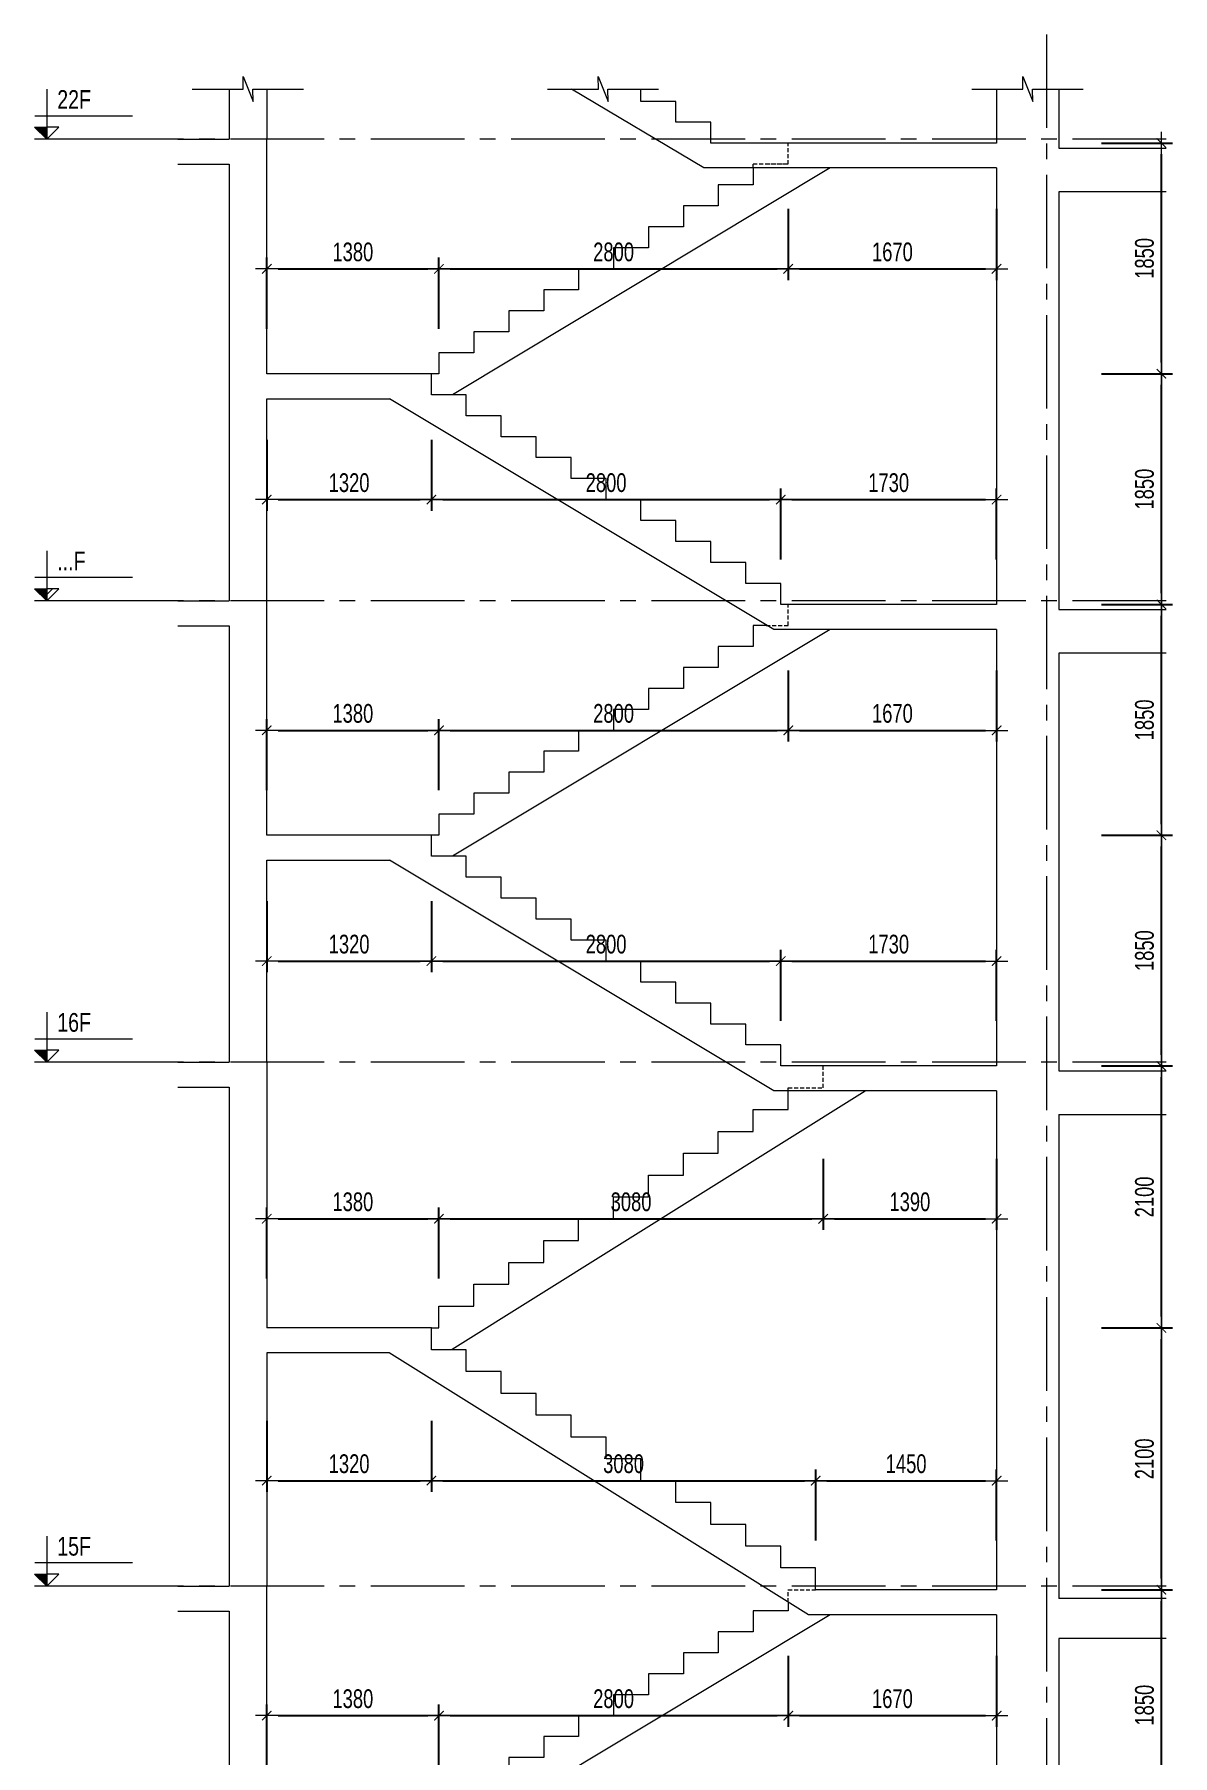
# Model space of a CAD drawing. Header units: millimetres. Extents: x -179076 to 100718, y -27473 to 38481.
# Drawn here: x 64319 to 73442, y -10800 to 3000 of the extents above; entities that cross this region are included whole.
import ezdxf

# ---------------------------------------------------------------- set-up
doc = ezdxf.new("R2010")
doc.units = ezdxf.units.MM
doc.linetypes.add('CENTER2', pattern=[1.125, 0.75, -0.125, 0.125, -0.125])
doc.linetypes.add('HIDDEN2', pattern=[4.7625, 3.175, -1.5875])
doc.layers.get('Defpoints').update_dxf_attribs({"color": 151, "lineweight": 9})
for name, color, linetype, lineweight in [('NDC_S_ANNO', 7, 'Continuous', 20), ('NDC_S_AXIS', 5, 'CENTER2', 13), ('NDC_S_CONTINUOUS', 3, 'Continuous', 20), ('NDC_S_DIM', 1, 'Continuous', 15), ('NDC_S_HIDDEN', 8, 'HIDDEN2', 13), ('NDC_S_SLAB', 2, 'Continuous', 20), ('NDC_S_SYMBOL', 1, 'Continuous', 15), ('NDC_S_TEXT SYMBOL', 7, 'Continuous', 20), ('NDC_S_VN TEXT', 7, 'Continuous', 20)]:
    doc.layers.add(name, color=color, linetype=linetype, lineweight=lineweight)
doc.styles.add('NDC_ANNO', font='', dxfattribs={"width": 0.8})
doc.styles.add('NDC_DIM', font='', dxfattribs={"width": 0.75})
doc.styles.get('NDC_ANNO').set_extended_font_data('Dotum')
doc.styles.get('NDC_DIM').set_extended_font_data('Dotum')
doc.dimstyles.new('NDC_dim_60', dxfattribs={"dimscale": 60, "dimtxt": 2.5, "dimasz": 1.5, "dimexe": 1.5, "dimexo": 2.5, "dimgap": 1, "dimtad": 1, "dimdec": 0, "dimzin": 0, "dimdsep": 46, "dimtxsty": 'NDC_DIM', "dimblk": 'DIMMARK', "dimcen": 0.09, "dimdle": 1.2, "dimclrd": 1, "dimclre": 1, "dimclrt": 3, "dimadec": 0, "dimazin": 0, "dimtfac": 1, "dimtdec": 0, "dimtix": 1, "dimtofl": 0, "dimtmove": 0, "dimatfit": 3, "dimfxl": 8, "dimfxlon": 1, "dimtolj": 1, "dimtzin": 0, "dimarcsym": 0})

# ---------------------------------------------------------------- blocks, each defined once
blk = doc.blocks.new('kata_block_CT')
at = {"layer": 'NDC_S_ANNO'}
blk.add_hatch(color=3, dxfattribs=at).paths.add_polyline_path([(0, 1.6), (-1.61, 1.6), (0, 0)])
at = {"layer": 'NDC_S_ANNO', "ltscale": 50}
h = blk.add_hatch(dxfattribs=at)
h.set_pattern_fill('ANSI31', color=256, scale=1.406, style=0)
h.paths.add_polyline_path([(0, 1.6), (0, 0), (1.61, 1.6)])
for p, q in [((-1.59, 3.14), (11.47, 3.14)), ((11.56, 0), (-1.64, 0))]:
    blk.add_line(p, q, dxfattribs=at)
for points in [[(0, 6.69), (0, 0)], [(0, 0), (-1.61, 1.6), (0, 1.6)], [(0, 0), (1.61, 1.6), (0, 1.6)]]:
    blk.add_lwpolyline(points, dxfattribs=at)
at = {"layer": 'NDC_S_ANNO', "color": 8, "ltscale": 50}
blk.add_lwpolyline([(0, 0), (-1.61, 1.6), (0, 1.6)], dxfattribs=at)
at = {"layer": 'NDC_S_TEXT SYMBOL', "color": 3, "style": 'NDC_ANNO', "width": 0.8}
blk.add_attdef('CT', (1.41, 4.07), '', height=2.5, dxfattribs=at)
blk = doc.blocks.new('DIMMARK')
at = {"layer": 'NDC_S_DIM', "color": 1}
blk.add_line((-1.5, 0), (1, 0), dxfattribs=at)
at = {"layer": 'NDC_S_DIM', "color": 2, "const_width": 0.1}
blk.add_lwpolyline([(-0.42, -0.42), (0.42, 0.42)], dxfattribs=at)
blk = doc.blocks.new('*D321')
at = {"layer": 'Defpoints', "color": 0, "transparency": 16777216}
for p in [(67561, -10480), (66181, -11321), (67561, -11321)]:
    blk.add_point(p, dxfattribs=at)
at = {"layer": 'NDC_S_DIM', "color": 1, "lineweight": -2, "transparency": 16777216}
for p, q in [((66181, -10960), (66181, -10390)), ((66271, -10480), (67471, -10480)), ((67561, -10960), (67561, -10390))]:
    blk.add_line(p, q, dxfattribs=at)
at = {"layer": 'NDC_S_DIM', "color": 1, "lineweight": -2, "transparency": 16777216, "xscale": 90, "yscale": 90, "zscale": 90, "rotation": 180}
blk.add_blockref('DIMMARK', (66181, -10480), dxfattribs=at)
at = {"layer": 'NDC_S_DIM', "color": 1, "lineweight": -2, "transparency": 16777216, "xscale": 90, "yscale": 90, "zscale": 90}
blk.add_blockref('DIMMARK', (67561, -10480), dxfattribs=at)
at = {"layer": 'NDC_S_DIM', "color": 3, "transparency": 16777216, "insert": (66871, -10345), "char_height": 150, "attachment_point": 5, "style": 'NDC_DIM'}
blk.add_mtext('\\A1;1380', dxfattribs=at)
blk = doc.blocks.new('*D322')
at = {"layer": 'Defpoints', "color": 0, "transparency": 16777216}
for p in [(70361, -9639), (70361, -10480), (67561, -11321)]:
    blk.add_point(p, dxfattribs=at)
at = {"layer": 'NDC_S_DIM', "color": 1, "lineweight": -2, "transparency": 16777216}
for p, q in [((70361, -10000), (70361, -10570)), ((67561, -10960), (67561, -10390)), ((67651, -10480), (70271, -10480))]:
    blk.add_line(p, q, dxfattribs=at)
at = {"layer": 'NDC_S_DIM', "color": 1, "lineweight": -2, "transparency": 16777216, "xscale": 90, "yscale": 90, "zscale": 90, "rotation": 180}
blk.add_blockref('DIMMARK', (67561, -10480), dxfattribs=at)
at = {"layer": 'NDC_S_DIM', "color": 1, "lineweight": -2, "transparency": 16777216, "xscale": 90, "yscale": 90, "zscale": 90}
blk.add_blockref('DIMMARK', (70361, -10480), dxfattribs=at)
at = {"layer": 'NDC_S_DIM', "color": 3, "transparency": 16777216, "insert": (68961, -10345), "char_height": 150, "attachment_point": 5, "style": 'NDC_DIM'}
blk.add_mtext('\\A1;2800', dxfattribs=at)
blk = doc.blocks.new('*D323')
at = {"layer": 'Defpoints', "color": 0, "transparency": 16777216}
for p in [(70361, -9639), (72031, -9671), (72031, -10480)]:
    blk.add_point(p, dxfattribs=at)
at = {"layer": 'NDC_S_DIM', "color": 1, "lineweight": -2, "transparency": 16777216}
for p, q in [((70361, -10000), (70361, -10570)), ((72031, -10000), (72031, -10570)), ((70451, -10480), (71941, -10480))]:
    blk.add_line(p, q, dxfattribs=at)
at = {"layer": 'NDC_S_DIM', "color": 1, "lineweight": -2, "transparency": 16777216, "xscale": 90, "yscale": 90, "zscale": 90, "rotation": 180}
blk.add_blockref('DIMMARK', (70361, -10480), dxfattribs=at)
at = {"layer": 'NDC_S_DIM', "color": 1, "lineweight": -2, "transparency": 16777216, "xscale": 90, "yscale": 90, "zscale": 90}
blk.add_blockref('DIMMARK', (72031, -10480), dxfattribs=at)
at = {"layer": 'NDC_S_DIM', "color": 3, "transparency": 16777216, "insert": (71196, -10345), "char_height": 150, "attachment_point": 5, "style": 'NDC_DIM'}
blk.add_mtext('\\A1;1670', dxfattribs=at)
blk = doc.blocks.new('*D405')
at = {"layer": 'Defpoints', "color": 0, "transparency": 16777216}
for p in [(66181, -7371), (67501, -7371), (67501, -8596)]:
    blk.add_point(p, dxfattribs=at)
at = {"layer": 'NDC_S_DIM', "color": 1, "lineweight": -2, "transparency": 16777216}
for p, q in [((66181, -8116), (66181, -8686)), ((67501, -8116), (67501, -8686)), ((66271, -8596), (67411, -8596))]:
    blk.add_line(p, q, dxfattribs=at)
at = {"layer": 'NDC_S_DIM', "color": 1, "lineweight": -2, "transparency": 16777216, "xscale": 90, "yscale": 90, "zscale": 90, "rotation": 180}
blk.add_blockref('DIMMARK', (66181, -8596), dxfattribs=at)
at = {"layer": 'NDC_S_DIM', "color": 1, "lineweight": -2, "transparency": 16777216, "xscale": 90, "yscale": 90, "zscale": 90}
blk.add_blockref('DIMMARK', (67501, -8596), dxfattribs=at)
at = {"layer": 'NDC_S_DIM', "color": 3, "transparency": 16777216, "insert": (66841, -8461), "char_height": 150, "attachment_point": 5, "style": 'NDC_DIM'}
blk.add_mtext('\\A1;1320', dxfattribs=at)
blk = doc.blocks.new('*D406')
at = {"layer": 'Defpoints', "color": 0, "transparency": 16777216}
for p in [(67501, -7371), (70581, -8596), (70581, -9384)]:
    blk.add_point(p, dxfattribs=at)
at = {"layer": 'NDC_S_DIM', "color": 1, "lineweight": -2, "transparency": 16777216}
for p, q in [((67501, -8116), (67501, -8686)), ((70581, -9076), (70581, -8506)), ((67591, -8596), (70491, -8596))]:
    blk.add_line(p, q, dxfattribs=at)
at = {"layer": 'NDC_S_DIM', "color": 1, "lineweight": -2, "transparency": 16777216, "xscale": 90, "yscale": 90, "zscale": 90, "rotation": 180}
blk.add_blockref('DIMMARK', (67501, -8596), dxfattribs=at)
at = {"layer": 'NDC_S_DIM', "color": 1, "lineweight": -2, "transparency": 16777216, "xscale": 90, "yscale": 90, "zscale": 90}
blk.add_blockref('DIMMARK', (70581, -8596), dxfattribs=at)
at = {"layer": 'NDC_S_DIM', "color": 3, "transparency": 16777216, "insert": (69041, -8461), "char_height": 150, "attachment_point": 5, "style": 'NDC_DIM'}
blk.add_mtext('\\A1;3080', dxfattribs=at)
blk = doc.blocks.new('*D407')
at = {"layer": 'Defpoints', "color": 0, "transparency": 16777216}
for p in [(72031, -8596), (70581, -9384), (72031, -9471)]:
    blk.add_point(p, dxfattribs=at)
at = {"layer": 'NDC_S_DIM', "color": 1, "lineweight": -2, "transparency": 16777216}
for p, q in [((70581, -9076), (70581, -8506)), ((72031, -9076), (72031, -8506)), ((70671, -8596), (71941, -8596))]:
    blk.add_line(p, q, dxfattribs=at)
at = {"layer": 'NDC_S_DIM', "color": 1, "lineweight": -2, "transparency": 16777216, "xscale": 90, "yscale": 90, "zscale": 90, "rotation": 180}
blk.add_blockref('DIMMARK', (70581, -8596), dxfattribs=at)
at = {"layer": 'NDC_S_DIM', "color": 1, "lineweight": -2, "transparency": 16777216, "xscale": 90, "yscale": 90, "zscale": 90}
blk.add_blockref('DIMMARK', (72031, -8596), dxfattribs=at)
at = {"layer": 'NDC_S_DIM', "color": 3, "transparency": 16777216, "insert": (71306, -8461), "char_height": 150, "attachment_point": 5, "style": 'NDC_DIM'}
blk.add_mtext('\\A1;1450', dxfattribs=at)
blk = doc.blocks.new('*D408')
at = {"layer": 'Defpoints', "color": 0, "transparency": 16777216}
for p in [(67561, -6496), (66181, -7371), (67561, -7371)]:
    blk.add_point(p, dxfattribs=at)
at = {"layer": 'NDC_S_DIM', "color": 1, "lineweight": -2, "transparency": 16777216}
for p, q in [((66181, -6976), (66181, -6406)), ((67561, -6976), (67561, -6406)), ((66271, -6496), (67471, -6496))]:
    blk.add_line(p, q, dxfattribs=at)
at = {"layer": 'NDC_S_DIM', "color": 1, "lineweight": -2, "transparency": 16777216, "xscale": 90, "yscale": 90, "zscale": 90, "rotation": 180}
blk.add_blockref('DIMMARK', (66181, -6496), dxfattribs=at)
at = {"layer": 'NDC_S_DIM', "color": 1, "lineweight": -2, "transparency": 16777216, "xscale": 90, "yscale": 90, "zscale": 90}
blk.add_blockref('DIMMARK', (67561, -6496), dxfattribs=at)
at = {"layer": 'NDC_S_DIM', "color": 3, "transparency": 16777216, "insert": (66871, -6361), "char_height": 150, "attachment_point": 5, "style": 'NDC_DIM'}
blk.add_mtext('\\A1;1380', dxfattribs=at)
blk = doc.blocks.new('*D409')
at = {"layer": 'Defpoints', "color": 0, "transparency": 16777216}
for p in [(70641, -5446), (70641, -6496), (67561, -7371)]:
    blk.add_point(p, dxfattribs=at)
at = {"layer": 'NDC_S_DIM', "color": 1, "lineweight": -2, "transparency": 16777216}
for p, q in [((70641, -6016), (70641, -6586)), ((67561, -6976), (67561, -6406)), ((67651, -6496), (70551, -6496))]:
    blk.add_line(p, q, dxfattribs=at)
at = {"layer": 'NDC_S_DIM', "color": 1, "lineweight": -2, "transparency": 16777216, "xscale": 90, "yscale": 90, "zscale": 90, "rotation": 180}
blk.add_blockref('DIMMARK', (67561, -6496), dxfattribs=at)
at = {"layer": 'NDC_S_DIM', "color": 1, "lineweight": -2, "transparency": 16777216, "xscale": 90, "yscale": 90, "zscale": 90}
blk.add_blockref('DIMMARK', (70641, -6496), dxfattribs=at)
at = {"layer": 'NDC_S_DIM', "color": 3, "transparency": 16777216, "insert": (69101, -6361), "char_height": 150, "attachment_point": 5, "style": 'NDC_DIM'}
blk.add_mtext('\\A1;3080', dxfattribs=at)
blk = doc.blocks.new('*D410')
at = {"layer": 'Defpoints', "color": 0, "transparency": 16777216}
for p in [(70641, -5446), (72031, -5471), (72031, -6496)]:
    blk.add_point(p, dxfattribs=at)
at = {"layer": 'NDC_S_DIM', "color": 1, "lineweight": -2, "transparency": 16777216}
for p, q in [((70641, -6016), (70641, -6586)), ((72031, -6016), (72031, -6586)), ((70731, -6496), (71941, -6496))]:
    blk.add_line(p, q, dxfattribs=at)
at = {"layer": 'NDC_S_DIM', "color": 1, "lineweight": -2, "transparency": 16777216, "xscale": 90, "yscale": 90, "zscale": 90, "rotation": 180}
blk.add_blockref('DIMMARK', (70641, -6496), dxfattribs=at)
at = {"layer": 'NDC_S_DIM', "color": 1, "lineweight": -2, "transparency": 16777216, "xscale": 90, "yscale": 90, "zscale": 90}
blk.add_blockref('DIMMARK', (72031, -6496), dxfattribs=at)
at = {"layer": 'NDC_S_DIM', "color": 3, "transparency": 16777216, "insert": (71336, -6361), "char_height": 150, "attachment_point": 5, "style": 'NDC_DIM'}
blk.add_mtext('\\A1;1390', dxfattribs=at)
blk = doc.blocks.new('*D411')
at = {"layer": 'Defpoints', "color": 0, "transparency": 16777216}
for p in [(66181, -3421), (67501, -3421), (67501, -4430)]:
    blk.add_point(p, dxfattribs=at)
at = {"layer": 'NDC_S_DIM', "color": 1, "lineweight": -2, "transparency": 16777216}
for p, q in [((66181, -3950), (66181, -4520)), ((67501, -3950), (67501, -4520)), ((66271, -4430), (67411, -4430))]:
    blk.add_line(p, q, dxfattribs=at)
at = {"layer": 'NDC_S_DIM', "color": 1, "lineweight": -2, "transparency": 16777216, "xscale": 90, "yscale": 90, "zscale": 90, "rotation": 180}
blk.add_blockref('DIMMARK', (66181, -4430), dxfattribs=at)
at = {"layer": 'NDC_S_DIM', "color": 1, "lineweight": -2, "transparency": 16777216, "xscale": 90, "yscale": 90, "zscale": 90}
blk.add_blockref('DIMMARK', (67501, -4430), dxfattribs=at)
at = {"layer": 'NDC_S_DIM', "color": 3, "transparency": 16777216, "insert": (66841, -4295), "char_height": 150, "attachment_point": 5, "style": 'NDC_DIM'}
blk.add_mtext('\\A1;1320', dxfattribs=at)
blk = doc.blocks.new('*D412')
at = {"layer": 'Defpoints', "color": 0, "transparency": 16777216}
for p in [(67501, -3421), (70301, -4430), (70301, -5271)]:
    blk.add_point(p, dxfattribs=at)
at = {"layer": 'NDC_S_DIM', "color": 1, "lineweight": -2, "transparency": 16777216}
for p, q in [((67501, -3950), (67501, -4520)), ((70301, -4910), (70301, -4340)), ((67591, -4430), (70211, -4430))]:
    blk.add_line(p, q, dxfattribs=at)
at = {"layer": 'NDC_S_DIM', "color": 1, "lineweight": -2, "transparency": 16777216, "xscale": 90, "yscale": 90, "zscale": 90, "rotation": 180}
blk.add_blockref('DIMMARK', (67501, -4430), dxfattribs=at)
at = {"layer": 'NDC_S_DIM', "color": 1, "lineweight": -2, "transparency": 16777216, "xscale": 90, "yscale": 90, "zscale": 90}
blk.add_blockref('DIMMARK', (70301, -4430), dxfattribs=at)
at = {"layer": 'NDC_S_DIM', "color": 3, "transparency": 16777216, "insert": (68901, -4295), "char_height": 150, "attachment_point": 5, "style": 'NDC_DIM'}
blk.add_mtext('\\A1;2800', dxfattribs=at)
blk = doc.blocks.new('*D413')
at = {"layer": 'Defpoints', "color": 0, "transparency": 16777216}
for p in [(72031, -4430), (70301, -5271), (72031, -5271)]:
    blk.add_point(p, dxfattribs=at)
at = {"layer": 'NDC_S_DIM', "color": 1, "lineweight": -2, "transparency": 16777216}
for p, q in [((70301, -4910), (70301, -4340)), ((72031, -4910), (72031, -4340)), ((70391, -4430), (71941, -4430))]:
    blk.add_line(p, q, dxfattribs=at)
at = {"layer": 'NDC_S_DIM', "color": 1, "lineweight": -2, "transparency": 16777216, "xscale": 90, "yscale": 90, "zscale": 90, "rotation": 180}
blk.add_blockref('DIMMARK', (70301, -4430), dxfattribs=at)
at = {"layer": 'NDC_S_DIM', "color": 1, "lineweight": -2, "transparency": 16777216, "xscale": 90, "yscale": 90, "zscale": 90}
blk.add_blockref('DIMMARK', (72031, -4430), dxfattribs=at)
at = {"layer": 'NDC_S_DIM', "color": 3, "transparency": 16777216, "insert": (71166, -4295), "char_height": 150, "attachment_point": 5, "style": 'NDC_DIM'}
blk.add_mtext('\\A1;1730', dxfattribs=at)
blk = doc.blocks.new('*D414')
at = {"layer": 'Defpoints', "color": 0, "transparency": 16777216}
for p in [(67561, -2580), (66181, -3421), (67561, -3421)]:
    blk.add_point(p, dxfattribs=at)
at = {"layer": 'NDC_S_DIM', "color": 1, "lineweight": -2, "transparency": 16777216}
for p, q in [((66181, -3060), (66181, -2490)), ((66271, -2580), (67471, -2580)), ((67561, -3060), (67561, -2490))]:
    blk.add_line(p, q, dxfattribs=at)
at = {"layer": 'NDC_S_DIM', "color": 1, "lineweight": -2, "transparency": 16777216, "xscale": 90, "yscale": 90, "zscale": 90, "rotation": 180}
blk.add_blockref('DIMMARK', (66181, -2580), dxfattribs=at)
at = {"layer": 'NDC_S_DIM', "color": 1, "lineweight": -2, "transparency": 16777216, "xscale": 90, "yscale": 90, "zscale": 90}
blk.add_blockref('DIMMARK', (67561, -2580), dxfattribs=at)
at = {"layer": 'NDC_S_DIM', "color": 3, "transparency": 16777216, "insert": (66871, -2445), "char_height": 150, "attachment_point": 5, "style": 'NDC_DIM'}
blk.add_mtext('\\A1;1380', dxfattribs=at)
blk = doc.blocks.new('*D415')
at = {"layer": 'Defpoints', "color": 0, "transparency": 16777216}
for p in [(70361, -1739), (70361, -2580), (67561, -3421)]:
    blk.add_point(p, dxfattribs=at)
at = {"layer": 'NDC_S_DIM', "color": 1, "lineweight": -2, "transparency": 16777216}
for p, q in [((70361, -2100), (70361, -2670)), ((67561, -3060), (67561, -2490)), ((67651, -2580), (70271, -2580))]:
    blk.add_line(p, q, dxfattribs=at)
at = {"layer": 'NDC_S_DIM', "color": 1, "lineweight": -2, "transparency": 16777216, "xscale": 90, "yscale": 90, "zscale": 90, "rotation": 180}
blk.add_blockref('DIMMARK', (67561, -2580), dxfattribs=at)
at = {"layer": 'NDC_S_DIM', "color": 1, "lineweight": -2, "transparency": 16777216, "xscale": 90, "yscale": 90, "zscale": 90}
blk.add_blockref('DIMMARK', (70361, -2580), dxfattribs=at)
at = {"layer": 'NDC_S_DIM', "color": 3, "transparency": 16777216, "insert": (68961, -2445), "char_height": 150, "attachment_point": 5, "style": 'NDC_DIM'}
blk.add_mtext('\\A1;2800', dxfattribs=at)
blk = doc.blocks.new('*D416')
at = {"layer": 'Defpoints', "color": 0, "transparency": 16777216}
for p in [(70361, -1739), (72031, -1771), (72031, -2580)]:
    blk.add_point(p, dxfattribs=at)
at = {"layer": 'NDC_S_DIM', "color": 1, "lineweight": -2, "transparency": 16777216}
for p, q in [((70361, -2100), (70361, -2670)), ((72031, -2100), (72031, -2670)), ((70451, -2580), (71941, -2580))]:
    blk.add_line(p, q, dxfattribs=at)
at = {"layer": 'NDC_S_DIM', "color": 1, "lineweight": -2, "transparency": 16777216, "xscale": 90, "yscale": 90, "zscale": 90, "rotation": 180}
blk.add_blockref('DIMMARK', (70361, -2580), dxfattribs=at)
at = {"layer": 'NDC_S_DIM', "color": 1, "lineweight": -2, "transparency": 16777216, "xscale": 90, "yscale": 90, "zscale": 90}
blk.add_blockref('DIMMARK', (72031, -2580), dxfattribs=at)
at = {"layer": 'NDC_S_DIM', "color": 3, "transparency": 16777216, "insert": (71196, -2445), "char_height": 150, "attachment_point": 5, "style": 'NDC_DIM'}
blk.add_mtext('\\A1;1670', dxfattribs=at)
blk = doc.blocks.new('*D417')
at = {"layer": 'Defpoints', "color": 0, "transparency": 16777216}
for p in [(66181, 279), (67501, 279), (67501, -730)]:
    blk.add_point(p, dxfattribs=at)
at = {"layer": 'NDC_S_DIM', "color": 1, "lineweight": -2, "transparency": 16777216}
for p, q in [((66181, -250), (66181, -820)), ((67501, -250), (67501, -820)), ((66271, -730), (67411, -730))]:
    blk.add_line(p, q, dxfattribs=at)
at = {"layer": 'NDC_S_DIM', "color": 1, "lineweight": -2, "transparency": 16777216, "xscale": 90, "yscale": 90, "zscale": 90, "rotation": 180}
blk.add_blockref('DIMMARK', (66181, -730), dxfattribs=at)
at = {"layer": 'NDC_S_DIM', "color": 1, "lineweight": -2, "transparency": 16777216, "xscale": 90, "yscale": 90, "zscale": 90}
blk.add_blockref('DIMMARK', (67501, -730), dxfattribs=at)
at = {"layer": 'NDC_S_DIM', "color": 3, "transparency": 16777216, "insert": (66841, -595), "char_height": 150, "attachment_point": 5, "style": 'NDC_DIM'}
blk.add_mtext('\\A1;1320', dxfattribs=at)
blk = doc.blocks.new('*D418')
at = {"layer": 'Defpoints', "color": 0, "transparency": 16777216}
for p in [(67501, 279), (70301, -730), (70301, -1571)]:
    blk.add_point(p, dxfattribs=at)
at = {"layer": 'NDC_S_DIM', "color": 1, "lineweight": -2, "transparency": 16777216}
for p, q in [((67501, -250), (67501, -820)), ((70301, -1210), (70301, -640)), ((67591, -730), (70211, -730))]:
    blk.add_line(p, q, dxfattribs=at)
at = {"layer": 'NDC_S_DIM', "color": 1, "lineweight": -2, "transparency": 16777216, "xscale": 90, "yscale": 90, "zscale": 90, "rotation": 180}
blk.add_blockref('DIMMARK', (67501, -730), dxfattribs=at)
at = {"layer": 'NDC_S_DIM', "color": 1, "lineweight": -2, "transparency": 16777216, "xscale": 90, "yscale": 90, "zscale": 90}
blk.add_blockref('DIMMARK', (70301, -730), dxfattribs=at)
at = {"layer": 'NDC_S_DIM', "color": 3, "transparency": 16777216, "insert": (68901, -595), "char_height": 150, "attachment_point": 5, "style": 'NDC_DIM'}
blk.add_mtext('\\A1;2800', dxfattribs=at)
blk = doc.blocks.new('*D419')
at = {"layer": 'Defpoints', "color": 0, "transparency": 16777216}
for p in [(72031, -730), (70301, -1571), (72031, -1571)]:
    blk.add_point(p, dxfattribs=at)
at = {"layer": 'NDC_S_DIM', "color": 1, "lineweight": -2, "transparency": 16777216}
for p, q in [((70301, -1210), (70301, -640)), ((72031, -1210), (72031, -640)), ((70391, -730), (71941, -730))]:
    blk.add_line(p, q, dxfattribs=at)
at = {"layer": 'NDC_S_DIM', "color": 1, "lineweight": -2, "transparency": 16777216, "xscale": 90, "yscale": 90, "zscale": 90, "rotation": 180}
blk.add_blockref('DIMMARK', (70301, -730), dxfattribs=at)
at = {"layer": 'NDC_S_DIM', "color": 1, "lineweight": -2, "transparency": 16777216, "xscale": 90, "yscale": 90, "zscale": 90}
blk.add_blockref('DIMMARK', (72031, -730), dxfattribs=at)
at = {"layer": 'NDC_S_DIM', "color": 3, "transparency": 16777216, "insert": (71166, -595), "char_height": 150, "attachment_point": 5, "style": 'NDC_DIM'}
blk.add_mtext('\\A1;1730', dxfattribs=at)
blk = doc.blocks.new('*D420')
at = {"layer": 'Defpoints', "color": 0, "transparency": 16777216}
for p in [(67561, 1120), (66181, 279), (67561, 279)]:
    blk.add_point(p, dxfattribs=at)
at = {"layer": 'NDC_S_DIM', "color": 1, "lineweight": -2, "transparency": 16777216}
for p, q in [((66181, 640), (66181, 1210)), ((66271, 1120), (67471, 1120)), ((67561, 640), (67561, 1210))]:
    blk.add_line(p, q, dxfattribs=at)
at = {"layer": 'NDC_S_DIM', "color": 1, "lineweight": -2, "transparency": 16777216, "xscale": 90, "yscale": 90, "zscale": 90, "rotation": 180}
blk.add_blockref('DIMMARK', (66181, 1120), dxfattribs=at)
at = {"layer": 'NDC_S_DIM', "color": 1, "lineweight": -2, "transparency": 16777216, "xscale": 90, "yscale": 90, "zscale": 90}
blk.add_blockref('DIMMARK', (67561, 1120), dxfattribs=at)
at = {"layer": 'NDC_S_DIM', "color": 3, "transparency": 16777216, "insert": (66871, 1255), "char_height": 150, "attachment_point": 5, "style": 'NDC_DIM'}
blk.add_mtext('\\A1;1380', dxfattribs=at)
blk = doc.blocks.new('*D421')
at = {"layer": 'Defpoints', "color": 0, "transparency": 16777216}
for p in [(70361, 1961), (70361, 1120), (67561, 279)]:
    blk.add_point(p, dxfattribs=at)
at = {"layer": 'NDC_S_DIM', "color": 1, "lineweight": -2, "transparency": 16777216}
for p, q in [((70361, 1600), (70361, 1030)), ((67561, 640), (67561, 1210)), ((67651, 1120), (70271, 1120))]:
    blk.add_line(p, q, dxfattribs=at)
at = {"layer": 'NDC_S_DIM', "color": 1, "lineweight": -2, "transparency": 16777216, "xscale": 90, "yscale": 90, "zscale": 90, "rotation": 180}
blk.add_blockref('DIMMARK', (67561, 1120), dxfattribs=at)
at = {"layer": 'NDC_S_DIM', "color": 1, "lineweight": -2, "transparency": 16777216, "xscale": 90, "yscale": 90, "zscale": 90}
blk.add_blockref('DIMMARK', (70361, 1120), dxfattribs=at)
at = {"layer": 'NDC_S_DIM', "color": 3, "transparency": 16777216, "insert": (68961, 1255), "char_height": 150, "attachment_point": 5, "style": 'NDC_DIM'}
blk.add_mtext('\\A1;2800', dxfattribs=at)
blk = doc.blocks.new('*D422')
at = {"layer": 'Defpoints', "color": 0, "transparency": 16777216}
for p in [(70361, 1961), (72031, 1929), (72031, 1120)]:
    blk.add_point(p, dxfattribs=at)
at = {"layer": 'NDC_S_DIM', "color": 1, "lineweight": -2, "transparency": 16777216}
for p, q in [((70361, 1600), (70361, 1030)), ((72031, 1600), (72031, 1030)), ((70451, 1120), (71941, 1120))]:
    blk.add_line(p, q, dxfattribs=at)
at = {"layer": 'NDC_S_DIM', "color": 1, "lineweight": -2, "transparency": 16777216, "xscale": 90, "yscale": 90, "zscale": 90, "rotation": 180}
blk.add_blockref('DIMMARK', (70361, 1120), dxfattribs=at)
at = {"layer": 'NDC_S_DIM', "color": 1, "lineweight": -2, "transparency": 16777216, "xscale": 90, "yscale": 90, "zscale": 90}
blk.add_blockref('DIMMARK', (72031, 1120), dxfattribs=at)
at = {"layer": 'NDC_S_DIM', "color": 3, "transparency": 16777216, "insert": (71196, 1255), "char_height": 150, "attachment_point": 5, "style": 'NDC_DIM'}
blk.add_mtext('\\A1;1670', dxfattribs=at)
blk = doc.blocks.new('*D464')
at = {"layer": 'Defpoints', "color": 0, "transparency": 16777216}
for p in [(70561, -9471), (73352, -9471), (67561, -11321)]:
    blk.add_point(p, dxfattribs=at)
at = {"layer": 'NDC_S_DIM', "color": 1, "lineweight": -2, "transparency": 16777216}
for p, q in [((72872, -9471), (73442, -9471)), ((73352, -11231), (73352, -9561)), ((72872, -11321), (73442, -11321))]:
    blk.add_line(p, q, dxfattribs=at)
at = {"layer": 'NDC_S_DIM', "color": 1, "lineweight": -2, "transparency": 16777216, "xscale": 90, "yscale": 90, "zscale": 90}
for p, rotation in [((73352, -9471), 90), ((73352, -11321), 270)]:
    blk.add_blockref('DIMMARK', p, dxfattribs=dict(at, rotation=rotation))
at = {"layer": 'NDC_S_DIM', "color": 3, "transparency": 16777216, "insert": (73217, -10396), "char_height": 150, "attachment_point": 5, "rotation": 90, "style": 'NDC_DIM'}
blk.add_mtext('\\A1;1850', dxfattribs=at)
blk = doc.blocks.new('*D465')
at = {"layer": 'Defpoints', "color": 0, "transparency": 16777216}
for p in [(67561, -7371), (73352, -7371), (70561, -9471)]:
    blk.add_point(p, dxfattribs=at)
at = {"layer": 'NDC_S_DIM', "color": 1, "lineweight": -2, "transparency": 16777216}
for p, q in [((72872, -7371), (73442, -7371)), ((73352, -9381), (73352, -7461)), ((72872, -9471), (73442, -9471))]:
    blk.add_line(p, q, dxfattribs=at)
at = {"layer": 'NDC_S_DIM', "color": 1, "lineweight": -2, "transparency": 16777216, "xscale": 90, "yscale": 90, "zscale": 90}
for p, rotation in [((73352, -7371), 90), ((73352, -9471), 270)]:
    blk.add_blockref('DIMMARK', p, dxfattribs=dict(at, rotation=rotation))
at = {"layer": 'NDC_S_DIM', "color": 3, "transparency": 16777216, "insert": (73217, -8421), "char_height": 150, "attachment_point": 5, "rotation": 90, "style": 'NDC_DIM'}
blk.add_mtext('\\A1;2100', dxfattribs=at)
blk = doc.blocks.new('*D466')
at = {"layer": 'Defpoints', "color": 0, "transparency": 16777216}
for p in [(70301, -5271), (73352, -5271), (67561, -7371)]:
    blk.add_point(p, dxfattribs=at)
at = {"layer": 'NDC_S_DIM', "color": 1, "lineweight": -2, "transparency": 16777216}
for p, q in [((72872, -5271), (73442, -5271)), ((73352, -7281), (73352, -5361)), ((72872, -7371), (73442, -7371))]:
    blk.add_line(p, q, dxfattribs=at)
at = {"layer": 'NDC_S_DIM', "color": 1, "lineweight": -2, "transparency": 16777216, "xscale": 90, "yscale": 90, "zscale": 90}
for p, rotation in [((73352, -5271), 90), ((73352, -7371), 270)]:
    blk.add_blockref('DIMMARK', p, dxfattribs=dict(at, rotation=rotation))
at = {"layer": 'NDC_S_DIM', "color": 3, "transparency": 16777216, "insert": (73217, -6321), "char_height": 150, "attachment_point": 5, "rotation": 90, "style": 'NDC_DIM'}
blk.add_mtext('\\A1;2100', dxfattribs=at)
blk = doc.blocks.new('*D467')
at = {"layer": 'Defpoints', "color": 0, "transparency": 16777216}
for p in [(67561, -3421), (73352, -3421), (70301, -5271)]:
    blk.add_point(p, dxfattribs=at)
at = {"layer": 'NDC_S_DIM', "color": 1, "lineweight": -2, "transparency": 16777216}
for p, q in [((72872, -3421), (73442, -3421)), ((73352, -5181), (73352, -3511)), ((72872, -5271), (73442, -5271))]:
    blk.add_line(p, q, dxfattribs=at)
at = {"layer": 'NDC_S_DIM', "color": 1, "lineweight": -2, "transparency": 16777216, "xscale": 90, "yscale": 90, "zscale": 90}
for p, rotation in [((73352, -3421), 90), ((73352, -5271), 270)]:
    blk.add_blockref('DIMMARK', p, dxfattribs=dict(at, rotation=rotation))
at = {"layer": 'NDC_S_DIM', "color": 3, "transparency": 16777216, "insert": (73217, -4346), "char_height": 150, "attachment_point": 5, "rotation": 90, "style": 'NDC_DIM'}
blk.add_mtext('\\A1;1850', dxfattribs=at)
blk = doc.blocks.new('*D468')
at = {"layer": 'Defpoints', "color": 0, "transparency": 16777216}
for p in [(70301, -1571), (73352, -1571), (67561, -3421)]:
    blk.add_point(p, dxfattribs=at)
at = {"layer": 'NDC_S_DIM', "color": 1, "lineweight": -2, "transparency": 16777216}
for p, q in [((72872, -1571), (73442, -1571)), ((73352, -3331), (73352, -1661)), ((72872, -3421), (73442, -3421))]:
    blk.add_line(p, q, dxfattribs=at)
at = {"layer": 'NDC_S_DIM', "color": 1, "lineweight": -2, "transparency": 16777216, "xscale": 90, "yscale": 90, "zscale": 90}
for p, rotation in [((73352, -1571), 90), ((73352, -3421), 270)]:
    blk.add_blockref('DIMMARK', p, dxfattribs=dict(at, rotation=rotation))
at = {"layer": 'NDC_S_DIM', "color": 3, "transparency": 16777216, "insert": (73217, -2496), "char_height": 150, "attachment_point": 5, "rotation": 90, "style": 'NDC_DIM'}
blk.add_mtext('\\A1;1850', dxfattribs=at)
blk = doc.blocks.new('*D469')
at = {"layer": 'Defpoints', "color": 0, "transparency": 16777216}
for p in [(67561, 279), (73352, 279), (70301, -1571)]:
    blk.add_point(p, dxfattribs=at)
at = {"layer": 'NDC_S_DIM', "color": 1, "lineweight": -2, "transparency": 16777216}
for p, q in [((72872, 279), (73442, 279)), ((73352, -1481), (73352, 189)), ((72872, -1571), (73442, -1571))]:
    blk.add_line(p, q, dxfattribs=at)
at = {"layer": 'NDC_S_DIM', "color": 1, "lineweight": -2, "transparency": 16777216, "xscale": 90, "yscale": 90, "zscale": 90}
for p, rotation in [((73352, 279), 90), ((73352, -1571), 270)]:
    blk.add_blockref('DIMMARK', p, dxfattribs=dict(at, rotation=rotation))
at = {"layer": 'NDC_S_DIM', "color": 3, "transparency": 16777216, "insert": (73217, -646), "char_height": 150, "attachment_point": 5, "rotation": 90, "style": 'NDC_DIM'}
blk.add_mtext('\\A1;1850', dxfattribs=at)
blk = doc.blocks.new('*D470')
at = {"layer": 'Defpoints', "color": 0, "transparency": 16777216}
for p in [(69741, 2129), (73352, 2129), (67561, 279)]:
    blk.add_point(p, dxfattribs=at)
at = {"layer": 'NDC_S_DIM', "color": 1, "lineweight": -2, "transparency": 16777216}
for p, q in [((72872, 2129), (73442, 2129)), ((73352, 369), (73352, 2039)), ((72872, 279), (73442, 279))]:
    blk.add_line(p, q, dxfattribs=at)
at = {"layer": 'NDC_S_DIM', "color": 1, "lineweight": -2, "transparency": 16777216, "xscale": 90, "yscale": 90, "zscale": 90}
for p, rotation in [((73352, 2129), 90), ((73352, 279), 270)]:
    blk.add_blockref('DIMMARK', p, dxfattribs=dict(at, rotation=rotation))
at = {"layer": 'NDC_S_DIM', "color": 3, "transparency": 16777216, "insert": (73217, 1204), "char_height": 150, "attachment_point": 5, "rotation": 90, "style": 'NDC_DIM'}
blk.add_mtext('\\A1;1850', dxfattribs=at)

msp = doc.modelspace()

# ---------------------------------------------------------------- linework, layer by layer
at = {"layer": 'NDC_S_AXIS', "ltscale": 1000}
for p, q in [((72430.6, 2999.7), (72430.6, -25984.4)), ((73389.7, 2158.9), (64322.5, 2158.9)), ((73389.7, 2158.9), (64322.5, 2158.9)), ((73389.7, -1541.1), (64322.5, -1541.1)), ((73389.7, -5241.1), (64322.5, -5241.1)), ((73389.7, -9441.1), (64322.5, -9441.1)), ((73389.7, -9441.1), (64322.5, -9441.1)), ((73389.7, -9441.1), (64322.5, -9441.1))]:
    msp.add_line(p, q, dxfattribs=at)
at = {"layer": 'NDC_S_CONTINUOUS'}
for p, q in [((70696.1, 1928.9), (67669, 110.8)), ((70696.1, -1771.1), (67669, -3589.2)), ((67666.6, -7540.7), (70978, -5471.1)), ((70696.1, -9671.1), (67669, -11489.2))]:
    msp.add_line(p, q, dxfattribs=at)
for points in [[(70080.6, 1928.9), (70080.6, 1792.6), (69800.6, 1792.6), (69800.6, 1624.4), (69520.6, 1624.4), (69520.6, 1456.2), (69240.6, 1456.2), (69240.6, 1288), (68960.6, 1288), (68960.6, 1119.8), (68680.6, 1119.8), (68680.6, 951.7), (68400.6, 951.7), (68400.6, 783.5), (68120.6, 783.5), (68120.6, 615.3), (67840.6, 615.3), (67840.6, 447.1), (67560.6, 447.1), (67560.6, 278.9), (67500.6, 278.9)], [(70192.2, -1739.2), (70080.6, -1739.2), (70080.6, -1907.4), (69800.6, -1907.4), (69800.6, -2075.6), (69520.6, -2075.6), (69520.6, -2243.8), (69240.6, -2243.8), (69240.6, -2412), (68960.6, -2412), (68960.6, -2580.2), (68680.6, -2580.2), (68680.6, -2748.3), (68400.6, -2748.3), (68400.6, -2916.5), (68120.6, -2916.5), (68120.6, -3084.7), (67840.6, -3084.7), (67840.6, -3252.9), (67560.6, -3252.9), (67560.6, -3421.1), (67500.6, -3421.1)], [(67500.6, -7371.1), (67560.6, -7371.1), (67560.6, -7196.1), (67840.6, -7196.1), (67840.6, -7021.1), (68120.6, -7021.1), (68120.6, -6846.1), (68400.6, -6846.1), (68400.6, -6671.1), (68680.6, -6671.1), (68680.6, -6496.1), (68960.6, -6496.1), (68960.6, -6321.1), (69240.6, -6321.1), (69240.6, -6146.1), (69520.6, -6146.1), (69520.6, -5971.1), (69800.6, -5971.1), (69800.6, -5796.1), (70080.6, -5796.1), (70080.6, -5621.1), (70360.6, -5621.1), (70360.6, -5471.1)], [(70360.6, -9569.4), (70360.6, -9639.2), (70080.6, -9639.2), (70080.6, -9807.4), (69800.6, -9807.4), (69800.6, -9975.6), (69520.6, -9975.6), (69520.6, -10143.8), (69240.6, -10143.8), (69240.6, -10312), (68960.6, -10312), (68960.6, -10480.2), (68680.6, -10480.2), (68680.6, -10648.3), (68400.6, -10648.3), (68400.6, -10816.5), (68120.6, -10816.5), (68120.6, -10984.7), (67840.6, -10984.7), (67840.6, -11152.9), (67560.6, -11152.9), (67560.6, -11321.1), (67500.6, -11321.1)]]:
    msp.add_lwpolyline(points, dxfattribs=at)
at = {"layer": 'NDC_S_HIDDEN', "ltscale": 10}
for points in [[(70080.6, 1928.9), (70080.6, 1960.8), (70360.6, 1960.8), (70360.6, 2124.4)], [(70184.6, 1960.8), (70360.6, 1960.8), (70360.6, 2124.4)], [(70184.6, -1739.2), (70360.6, -1739.2), (70360.6, -1575.6)], [(70360.6, -5471.1), (70360.6, -5446.1), (70640.6, -5446.1), (70640.6, -5271.1)], [(70360.6, -9569.4), (70360.6, -9471.1), (70580.6, -9471.1)]]:
    msp.add_lwpolyline(points, dxfattribs=at)
at = {"layer": 'NDC_S_SLAB'}
for p, q in [((65880.6, 2561.3), (65880.6, 2158.9)), ((65467.5, 2158.9), (65880.6, 2158.9)), ((66180.6, 278.9), (66180.6, 2158.9)), ((65467.5, 1958.9), (65880.6, 1958.9)), ((65880.6, 1958.9), (65880.6, -1541.1)), ((70245.2, -1771.1), (67165.2, 78.9)), ((65467.5, -1541.1), (65880.6, -1541.1)), ((65467.5, -1541.1), (65880.6, -1541.1)), ((66180.6, -3421.1), (66180.6, -1541.1)), ((65467.5, -1741.1), (65880.6, -1741.1)), ((65880.6, -1741.1), (65880.6, -5241.1)), ((72030.6, -1771.1), (70245.2, -1771.1)), ((70245.2, -5471.1), (67165.2, -3621.1)), ((65467.5, -5241.1), (65880.6, -5241.1)), ((66180.6, -5241.1), (66180.6, -7371.1)), ((65467.5, -5441.1), (65880.6, -5441.1)), ((65880.6, -5441.1), (65880.6, -9441.1)), ((72030.6, -5471.1), (70245.2, -5471.1)), ((72030.6, -5471.1), (72030.6, -9471.1)), ((72530.6, -5661.1), (72530.6, -9541.1)), ((72530.6, -5661.1), (73389.7, -5661.1)), ((66180.6, -7571.1), (66180.6, -9441.1)), ((67163.3, -7571.1), (66180.6, -7571.1)), ((70523.3, -9671.1), (67163.3, -7571.1)), ((65467.5, -9441.1), (65880.6, -9441.1)), ((66180.6, -11321.1), (66180.6, -9441.1)), ((65467.5, -9641.1), (65880.6, -9641.1)), ((65880.6, -9641.1), (65880.6, -13141.1)), ((73389.7, -9541.1), (72530.6, -9541.1)), ((72030.6, -9671.1), (70523.3, -9671.1)), ((72030.6, -9671.1), (70523.3, -9671.1))]:
    msp.add_line(p, q, dxfattribs=at)
for points in [[(66180.6, 2561.3), (66180.6, 2158.9)], [(72030.6, 1928.9), (69685.6, 1928.9), (68623.2, 2561.3)], [(72030.6, 2128.9), (69740.6, 2128.9), (69740.6, 2295.6), (69460.6, 2295.6), (69460.6, 2462.3), (69180.6, 2462.3), (69180.6, 2561.3)], [(72030.6, 2561.3), (72030.6, 2128.9)], [(72530.6, 2561.3), (72530.6, 2088.9), (73389.7, 2088.9)], [(72030.6, 1928.9), (72030.6, -1571.1)], [(73389.7, 1738.9), (72530.6, 1738.9), (72530.6, -1611.1), (73389.7, -1611.1)], [(72030.6, -1571.1), (70300.6, -1571.1), (70300.6, -1402.9), (70020.6, -1402.9), (70020.6, -1234.7), (69740.6, -1234.7), (69740.6, -1066.5), (69460.6, -1066.5), (69460.6, -898.3), (69180.6, -898.3), (69180.6, -730.2), (68900.6, -730.2), (68900.6, -562), (68620.6, -562), (68620.6, -393.8), (68340.6, -393.8), (68340.6, -225.6), (68060.6, -225.6), (68060.6, -57.4), (67780.6, -57.4), (67780.6, 110.8), (67500.6, 110.8), (67500.6, 278.9), (66180.6, 278.9)], [(66180.6, 78.9), (67165.2, 78.9)], [(66180.6, -1541.1), (66180.6, 78.9)], [(72030.6, -1771.1), (72030.6, -5271.1)], [(73389.7, -1961.1), (72530.6, -1961.1), (72530.6, -5311.1), (73389.7, -5311.1)], [(72030.6, -5271.1), (70300.6, -5271.1), (70300.6, -5102.9), (70020.6, -5102.9), (70020.6, -4934.7), (69740.6, -4934.7), (69740.6, -4766.5), (69460.6, -4766.5), (69460.6, -4598.3), (69180.6, -4598.3), (69180.6, -4430.2), (68900.6, -4430.2), (68900.6, -4262), (68620.6, -4262), (68620.6, -4093.8), (68340.6, -4093.8), (68340.6, -3925.6), (68060.6, -3925.6), (68060.6, -3757.4), (67780.6, -3757.4), (67780.6, -3589.2), (67500.6, -3589.2), (67500.6, -3421.1), (66180.6, -3421.1)], [(66180.6, -3621.1), (67165.2, -3621.1)], [(66180.6, -5241.1), (66180.6, -3621.1)], [(72030.6, -9471.1), (70580.6, -9471.1), (70580.6, -9296.1), (70300.6, -9296.1), (70300.6, -9121.1), (70020.6, -9121.1), (70020.6, -8946.1), (69740.6, -8946.1), (69740.6, -8771.1), (69460.6, -8771.1), (69460.6, -8596.1), (69180.6, -8596.1), (69180.6, -8421.1), (68900.6, -8421.1), (68900.6, -8246.1), (68620.6, -8246.1), (68620.6, -8071.1), (68340.6, -8071.1), (68340.6, -7896.1), (68060.6, -7896.1), (68060.6, -7721.1), (67780.6, -7721.1), (67780.6, -7546.1), (67500.6, -7546.1), (67500.6, -7371.1), (66180.6, -7371.1)], [(72030.6, -9671.1), (72030.6, -13171.1)], [(73389.7, -9861.1), (72530.6, -9861.1), (72530.6, -13211.1), (73389.7, -13211.1)]]:
    msp.add_lwpolyline(points, dxfattribs=at)
at = {"layer": 'NDC_S_SYMBOL'}
for points in [[(65583.2, 2561.3), (65992.8, 2561.3), (65990.6, 2661.3), (66070.6, 2461.3), (66068.4, 2561.3), (66474.7, 2561.3)], [(71833.2, 2561.3), (72242.8, 2561.3), (72240.6, 2661.3), (72320.6, 2461.3), (72318.4, 2561.3), (72724.7, 2561.3)]]:
    msp.add_lwpolyline(points, dxfattribs=at)
at = {"layer": 'NDC_S_SYMBOL', "elevation": 0}
msp.add_lwpolyline([(68430.8, 2561.3), (68840.4, 2561.3), (68838.2, 2661.3), (68918.2, 2461.3), (68916, 2561.3), (69322.3, 2561.3)], dxfattribs=at)

# ---------------------------------------------------------------- block references
at = {"layer": 'NDC_S_VN TEXT', "xscale": 60, "yscale": 60, "zscale": 60}
for p, values in [((64416.8, 2158.9), {'CT': '22F'}), ((64416.8, -1541.1), {'CT': '...F'}), ((64416.8, -5241.1), {'CT': '16F'}), ((64416.8, -9441.1), {'CT': '15F'})]:
    msp.add_blockref('kata_block_CT', p, dxfattribs=at).add_auto_attribs(values)

# ---------------------------------------------------------------- dimensions: what is measured, and where the dimension line sits
at = {"layer": 'NDC_S_DIM'}
for base, p1, p2, picture, middle in [((73351.8, 2128.9), (67560.6, 278.9), (69740.6, 2128.9), '*D470', (73216.7, 1203.9)), ((73351.8, 278.9), (70300.6, -1571.1), (67560.6, 278.9), '*D469', (73216.7, -646.1)), ((73351.8, -1571.1), (67560.6, -3421.1), (70300.6, -1571.1), '*D468', (73216.7, -2496.1)), ((73351.8, -3421.1), (70300.6, -5271.1), (67560.6, -3421.1), '*D467', (73216.7, -4346.1)), ((73351.8, -5271.1), (67560.6, -7371.1), (70300.6, -5271.1), '*D466', (73216.7, -6321.1)), ((73351.8, -7371.1), (70561.4, -9471.1), (67560.6, -7371.1), '*D465', (73216.7, -8421.1)), ((73351.8, -9471.1), (67560.6, -11321.1), (70561.4, -9471.1), '*D464', (73216.7, -10396.1))]:
    dim = msp.add_linear_dim(base=base, p1=p1, p2=p2, angle=90, dimstyle='NDC_dim_60', override={"dimtmove": 1}, dxfattribs=at)
    dim.commit()
    dim.dimension.update_dxf_attribs({"geometry": picture, "text_midpoint": middle})
for base, p1, p2, picture, middle in [((70360.6, 1119.8), (67560.6, 278.9), (70360.6, 1960.8), '*D421', (68960.6, 1254.9)), ((72030.6, 1119.8), (70360.6, 1960.8), (72030.6, 1928.9), '*D422', (71195.6, 1254.9)), ((70300.6, -730.2), (67500.6, 278.9), (70300.6, -1571.1), '*D418', (68900.6, -595.1)), ((72030.6, -730.2), (70300.6, -1571.1), (72030.6, -1571.1), '*D419', (71165.6, -595.1)), ((70360.6, -2580.2), (67560.6, -3421.1), (70360.6, -1739.2), '*D415', (68960.6, -2445.1)), ((72030.6, -2580.2), (70360.6, -1739.2), (72030.6, -1771.1), '*D416', (71195.6, -2445.1)), ((70300.6, -4430.2), (67500.6, -3421.1), (70300.6, -5271.1), '*D412', (68900.6, -4295.1)), ((72030.6, -4430.2), (70300.6, -5271.1), (72030.6, -5271.1), '*D413', (71165.6, -4295.1)), ((70640.6, -6496.1), (67560.6, -7371.1), (70640.6, -5446.1), '*D409', (69100.6, -6361)), ((72030.6, -6496.1), (70640.6, -5446.1), (72030.6, -5471.1), '*D410', (71335.6, -6361)), ((70580.6, -8596.1), (67500.6, -7371.1), (70580.6, -9383.6), '*D406', (69040.6, -8461)), ((72030.6, -8596.1), (70580.6, -9383.6), (72030.6, -9471.1), '*D407', (71305.6, -8461)), ((70360.6, -10480.2), (67560.6, -11321.1), (70360.6, -9639.2), '*D322', (68960.6, -10345.1)), ((72030.6, -10480.2), (70360.6, -9639.2), (72030.6, -9671.1), '*D323', (71195.6, -10345.1))]:
    dim = msp.add_linear_dim(base=base, p1=p1, p2=p2, dimstyle='NDC_dim_60', override={"dimtmove": 1}, dxfattribs=at)
    dim.commit()
    dim.dimension.update_dxf_attribs({"geometry": picture, "text_midpoint": middle})
for base, p1, p2, picture, middle in [((67560.6, 1119.8), (66180.6, 278.9), (67560.6, 278.9), '*D420', (66870.6, 1254.9)), ((67500.6, -730.2), (66180.6, 278.9), (67500.6, 278.9), '*D417', (66840.6, -595.1)), ((67560.6, -2580.2), (66180.6, -3421.1), (67560.6, -3421.1), '*D414', (66870.6, -2445.1)), ((67500.6, -4430.2), (66180.6, -3421.1), (67500.6, -3421.1), '*D411', (66840.6, -4295.1)), ((67560.6, -6496.1), (66180.6, -7371.1), (67560.6, -7371.1), '*D408', (66870.6, -6361)), ((67500.6, -8596.1), (66180.6, -7371.1), (67500.6, -7371.1), '*D405', (66840.6, -8461)), ((67560.6, -10480.2), (66180.6, -11321.1), (67560.6, -11321.1), '*D321', (66870.6, -10345.1))]:
    dim = msp.add_linear_dim(base=base, p1=p1, p2=p2, dimstyle='NDC_dim_60', dxfattribs=at)
    dim.commit()
    dim.dimension.update_dxf_attribs({"geometry": picture, "text_midpoint": middle})

doc.saveas('drawing.dxf')
